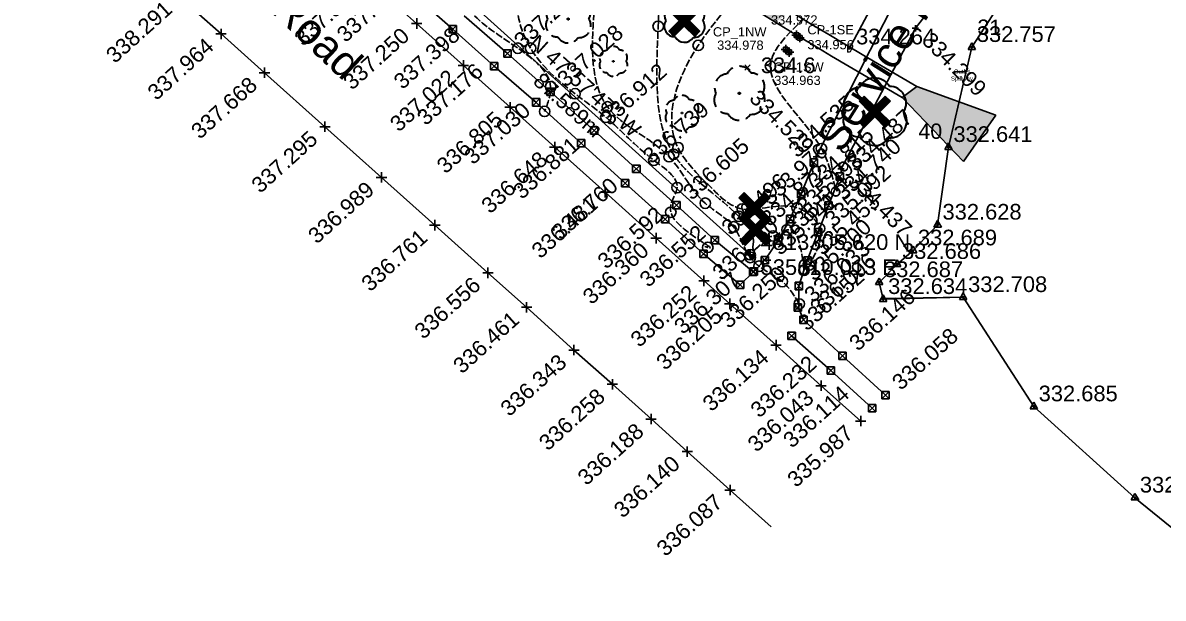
# Model space of a CAD drawing. Header units: millimetres. Extents: x 535412 to 535832, y 4813198 to 4813522.
# Drawn here: x 535491.6 to 535677.3, y 4813249.7 to 4813343.4 of the extents above; entities that cross this region are included whole.
import ezdxf
from ezdxf.enums import TextEntityAlignment as Align

# ---------------------------------------------------------------- set-up
doc = ezdxf.new("R2010")
doc.units = ezdxf.units.MM
doc.linetypes.add('ACAD_ISO02W100', pattern=[15, 12, -3])
doc.linetypes.add('DASHED', pattern=[0.75, 0.5, -0.25])
for name, color, linetype in [('2017_border_text', 1, 'Continuous'), ('2017_BOUNDS', 5, 'Continuous'), ('2017_BOUNDS_text', 250, 'Continuous'), ('2017_Contour_interp', 250, 'Continuous'), ('2017_Contour_lines', 250, 'ACAD_ISO02W100'), ('2017_CONTROL', 1, 'Continuous'), ('2017_CONTROL_text', 250, 'Continuous'), ('2017_CULVERT', 5, 'Continuous'), ('2017_CULVERT_text', 250, 'Continuous'), ('2017_CURB', 1, 'Continuous'), ('2017_CURB_text', 250, 'Continuous'), ('2017_DITCH', 102, 'Continuous'), ('2017_DITCH_text', 250, 'Continuous'), ('2017_EROAD', 1, 'Continuous'), ('2017_EROAD_text', 250, 'Continuous'), ('2017_EWATER', 5, 'Continuous'), ('2017_EWATER_text', 250, 'Continuous'), ('2017_GND', 5, 'Continuous'), ('2017_GND_text', 250, 'Continuous'), ('2017_HYDRO', 5, 'Continuous'), ('2017_HYDRO_text', 250, 'Continuous'), ('2017_REMOVALS', 5, 'Continuous'), ('2017_SIDEWALK', 1, 'Continuous'), ('2017_SIDEWALK_text', 250, 'Continuous'), ('2017_Tree_Legend', 7, 'Continuous'), ('image', 7, 'Continuous'), ('image_text', 7, 'Continuous'), ('Parking_Lot_Dim', 250, 'Continuous'), ('Parking_Lot_Features', 252, 'Continuous'), ('Parking_Lot_Text', 252, 'Continuous')]:
    doc.layers.add(name, color=color, linetype=linetype)
doc.layers.add('2017_REP_TREES', color=190, linetype='DASHED', lineweight=30)
doc.layers.add('2017_TREE', color=94, linetype='Continuous', lineweight=30)
doc.styles.add('ROMANS', font='romans')
doc.styles.get("Standard").update_dxf_attribs({"font": 'arial.ttf'})

# ---------------------------------------------------------------- blocks, each defined once
blk = doc.blocks.new('2017_CONTROL')
at = {"layer": '2017_CONTROL'}
for p, q in [((-0.75, 0), (0.75, 0)), ((-0.375, -0.375), (-0.375, 0.375)), ((-0.375, 0.375), (0.375, 0.375)), ((0, 0.75), (0, -0.75)), ((0.375, 0.375), (0.375, -0.375)), ((0.375, -0.375), (-0.375, -0.375))]:
    blk.add_line(p, q, dxfattribs=at)
blk.add_lwpolyline([(1.224646799147353e-17, 0.2), (-0.1732050807568878, -0.09999999999999995), (0.1732050807568877, -0.1000000000000001)], close=True, dxfattribs=at)
at = {"layer": '2017_CONTROL_text'}
for tag, p in [('NAME', (1.24178159028618, 0.5423704242778413)), ('ELEV', (1.24178159028618, -1.888235009544257))]:
    blk.add_attdef(tag, p, '', height=1.5, dxfattribs=at)
blk = doc.blocks.new('2017_CURB')
at = {"layer": '2017_CURB'}
for p, q in [((0.85, 0), (-0.85, 0)), ((0, 0.85), (0, -0.85))]:
    blk.add_line(p, q, dxfattribs=at)
at = {"layer": '2017_CURB_text'}
blk.add_attdef('ELEV', (-10.52919791864433, -10.95356926977231), '', height=2.55, rotation=42, dxfattribs=at)
blk = doc.blocks.new('2017_SIDEWALK')
at = {"layer": '2017_SIDEWALK'}
for p, q in [((-0.6010407640085653, 0.6010407640085654), (0.6010407640085653, -0.6010407640085654)), ((0.6010407640085654, 0.6010407640085653), (-0.6010407640085654, -0.6010407640085653)), ((-0.6010407640085653, 0.6010407640085654), (0.6010407640085654, 0.6010407640085653)), ((-0.6010407640085652, -0.6010407640085651), (-0.6010407640085651, 0.6010407640085652)), ((0.6010407640085654, 0.6010407640085653), (0.6010407640085653, -0.6010407640085654)), ((0.6010407640085653, -0.6010407640085654), (-0.6010407640085652, -0.6010407640085651))]:
    blk.add_line(p, q, dxfattribs=at)
at = {"layer": '2017_SIDEWALK_text'}
blk.add_attdef('ELEV', (2.493302690769891, 0.6552787470892241), '', height=2.55, rotation=42, dxfattribs=at)
blk = doc.blocks.new('2017_EWATER')
at = {"layer": '2017_EWATER'}
for p, q in [((-0.6221088167527098, -0.2917047762012495), (-0.01408125948079558, 0.7700579062292515)), ((-0.01159056462887219, 0.06365413822573154), (-0.2155826375491088, 0.0654525224185116)), ((-0.01408127294347577, 0.7700579201021731), (0.6014184041956907, -0.2873907319115527)), ((-0.01159056462887219, 0.06365413822573154), (-0.01230983337551221, 0.267652870213139)), ((-0.01159056462887219, 0.06365413822573154), (-0.01087127771371547, -0.1403445936976156)), ((-0.01159056462887219, 0.06365413822573154), (0.1924015082913645, 0.06185575403295149)), ((-0.6221088186934659, -0.2917047648776163), (0.6014184157176146, -0.287390734460841))]:
    blk.add_line(p, q, dxfattribs=at)
at = {"layer": '2017_EWATER_text'}
blk.add_attdef('ELEV', (0.787731511009369, 0.9236470922583819), '', height=2.55, dxfattribs=at)
blk = doc.blocks.new('2017_CULVERT')
at = {"layer": '2017_CULVERT'}
for p, q in [((0.51, 0), (-0.51, 0)), ((0, 0.51), (0, -0.51))]:
    blk.add_line(p, q, dxfattribs=at)
blk.add_circle((0, 0), 0.51, dxfattribs=at)
at = {"layer": '2017_CULVERT_text'}
blk.add_attdef('ELEV', (2.590001643434923, 0.8329287199137937), '', height=2.55, rotation=42, dxfattribs=at)
blk = doc.blocks.new('2017_HYDRO')
at = {"layer": '2017_HYDRO'}
for p, q in [((-0.2899839039489556, 0.419534665374058), (-0.2899839039489558, -0.4195346653740579)), ((0.2899839039489557, 3.711735508708572e-17), (-0.2899839039489557, 7.077671781985372e-17)), ((-2.194486271070575e-32, 1.682968136638402e-17), (1.896250586369875e-17, 0.08500000000000002)), ((0, 5.394703645346973e-17), (-1.561424668912876e-17, -0.08499999999999994)), ((0.2899839039489558, 0.4195346653740579), (0.2899839039489556, -0.419534665374058))]:
    blk.add_line(p, q, dxfattribs=at)
blk.add_circle((0, 0), 0.51, dxfattribs=at)
at = {"layer": '2017_HYDRO_text'}
blk.add_attdef('ELEV', (2.590001643434923, 0.8329287199137937), '', height=2.55, rotation=42, dxfattribs=at)
blk = doc.blocks.new('2017_DITCH')
at = {"layer": '2017_DITCH'}
for p, q in [((-6.631672030155782e-18, -6.631672030155782e-18), (-0.08500000000000002, 3.77782576259672e-18)), ((-1.30963236218332e-33, -1.326334406031156e-17), (2.602374448188125e-17, 0.08499999999999999)), ((0, 0), (5.204748896376251e-18, -0.085)), ((3.786016540841328e-17, -6.631672030155784e-18), (0.08500000000000005, -1.704116982290829e-17))]:
    blk.add_line(p, q, dxfattribs=at)
at = {"layer": '2017_DITCH', "style": 'ROMANS'}
blk.add_text('D', height=1.02, dxfattribs=at).set_placement((0, 0), align=Align.MIDDLE_CENTER)
at = {"layer": '2017_DITCH_text'}
blk.add_attdef('ELEV', (1.133903760664752, 0.7424958473399845), '', height=2.55, dxfattribs=at)
blk = doc.blocks.new('2017_EROAD')
at = {"layer": '2017_EROAD'}
for p, q in [((0.51, 0), (-0.51, 0)), ((0, 0.51), (0, -0.51))]:
    blk.add_line(p, q, dxfattribs=at)
at = {"layer": '2017_EROAD_text'}
blk.add_attdef('ELEV', (0.8876097772065602, -2.179715851738964), '', height=2.55, rotation=315, dxfattribs=at)
blk = doc.blocks.new('2017_GND')
at = {"layer": '2017_GND'}
for p, q in [((-0.4207285348059957, 0.4207285348059958), (0.4207285348059957, -0.4207285348059958)), ((0.4207285348059958, 0.4207285348059957), (-0.4207285348059958, -0.4207285348059957))]:
    blk.add_line(p, q, dxfattribs=at)
at = {"layer": '2017_GND_text'}
blk.add_attdef('ELEV', (2.168926752334671, -0.9136569673141937), '', height=2.55, dxfattribs=at)
blk = doc.blocks.new('2017_BOUNDS')
at = {"layer": '2017_BOUNDS'}
h = blk.add_hatch(color=256, dxfattribs=at)
h.dxf.hatch_style = 1
h.paths.add_polyline_path([(0, 0.85, 0.4142135623730951), (-0.85, 0), (0, 5.551115123125783e-17)])
h.paths.add_polyline_path([(0.8500000000000001, 0), (0, 5.551115123125783e-17), (0, -0.8500000000000001, 0.4142135623730951)])
for p, q in [((0.85, 0), (-0.85, 0)), ((0, 0.85), (0, -0.85))]:
    blk.add_line(p, q, dxfattribs=at)
blk.add_circle((0, 0), 0.85, dxfattribs=at)
at = {"layer": '2017_BOUNDS_text'}
for tag, p in [('NORTHING', (1.709189034648301, 0.7795638378128963)), ('EASTING', (1.712247695040102, -3.292262582560017))]:
    blk.add_attdef(tag, p, '', height=2.55, dxfattribs=at)
blk = doc.blocks.new('2017_TREE')
at = {"layer": '2017_TREE'}
blk.add_circle((0, 0), 0.0166666665, dxfattribs=at)
for centre, start, end in [((-0.2076965212278409, 0.1108520409219231), 93.82042634341964, 206.0271610183027), ((0, 0.2499999975000002), 29.99999999999988, 153.8204263434294), ((0.2165063487810442, 0.1249999987499999), 330.0000000000001, 89.99999999999959), ((-0.2165063487810471, -0.1249999987499999), 149.6944670502736, 270.0000000000002), ((0.2253161763342523, -0.1391479565780767), 266.04966132589, 33.82042634342059), ((0, -0.2499999974999998), 209.9999999999999, 326.3432703536948)]:
    blk.add_arc(centre, 0.2499999975, start, end, dxfattribs=at)
blk = doc.blocks.new('2017_REMOVALS')
at = {"layer": '2017_REMOVALS'}
h = blk.add_hatch(dxfattribs=at)
h.set_pattern_fill('ANSI31', color=256)
h.set_pattern_definition([(45, (0, 0), (-0.08838834764831843, 0.08838834764831845), [])])
h.paths.add_polyline_path([(6.938893903907228e-17, 0.8485281374238569), (-1.697056274847713, 2.545584412271571), (-2.545584412271571, 1.697056274847714), (-0.8485281374238568, 1.665334536937735e-16), (-2.545584412271571, -1.697056274847714), (-1.697056274847714, -2.545584412271571), (4.163336342344337e-17, -0.848528137423857), (1.697056274847713, -2.545584412271571), (2.545584412271571, -1.697056274847714), (0.848528137423857, -5.551115123125783e-17), (2.545584412271571, 1.697056274847714), (1.697056274847714, 2.545584412271571)])
for p, q in [((-2.545584412271571, 1.697056274847714), (-1.697056274847714, 2.545584412271571)), ((-1.697056274847714, 2.545584412271571), (6.661338147750939e-17, 0.8485281374238569)), ((6.661338147750939e-17, 0.8485281374238569), (1.697056274847714, 2.545584412271571)), ((1.697056274847714, 2.545584412271571), (2.545584412271571, 1.697056274847714)), ((-2.545584412271571, 1.697056274847714), (-0.8485281374238569, 6.661338147750939e-17)), ((-2.545584412271571, -1.697056274847714), (-0.8485281374238569, 6.661338147750939e-17)), ((0.8485281374238569, -6.661338147750939e-17), (2.545584412271571, 1.697056274847714)), ((-2.545584412271571, -1.697056274847714), (-1.697056274847714, -2.545584412271571)), ((-1.697056274847714, -2.545584412271571), (-6.661338147750939e-17, -0.8485281374238569)), ((-6.661338147750939e-17, -0.8485281374238569), (1.697056274847714, -2.545584412271571)), ((0.8485281374238569, -6.661338147750939e-17), (2.545584412271571, -1.697056274847714)), ((1.697056274847714, -2.545584412271571), (2.545584412271571, -1.697056274847714))]:
    blk.add_line(p, q, dxfattribs=at)
blk = doc.blocks.new('2017_REP_TREES')
at = {"layer": '2017_REP_TREES', "ltscale": 0.52}
blk.add_circle((0, 0), 0.0166666665, dxfattribs=at)
for centre, start, end in [((0, 0.2499999975000002), 29.99999999999988, 153.8204263434294), ((-0.2076965212278409, 0.1108520409219231), 93.82042634341964, 206.0271610183027), ((0.2165063487810442, 0.1249999987499999), 330.0000000000001, 89.99999999999959), ((-0.2165063487810471, -0.1249999987499999), 149.6944670502736, 270.0000000000002), ((0.2253161763342523, -0.1391479565780767), 266.04966132589, 33.82042634342059), ((0, -0.2499999974999998), 209.9999999999999, 326.3432703536948)]:
    blk.add_arc(centre, 0.2499999975, start, end, dxfattribs=at)

msp = doc.modelspace()

# ---------------------------------------------------------------- hatches: boundary and pattern name
at = {"layer": 'Parking_Lot_Features'}
h = msp.add_hatch(color=251, dxfattribs=at)
h.dxf.hatch_style = 1
h.paths.add_polyline_path([(535529.7866422061, 4813436.722082197), (535529.5977218128, 4813437.185017489), (535526.8247934111, 4813436.040018923), (535528.0722250623, 4813432.983280973), (535530.5985179263, 4813426.79278928), (535533.3761296808, 4813427.926311641)])
edge = h.paths.add_edge_path()
edge.add_spline(control_points=[(535540.7885882517, 4813415.597677021), (535540.2817115933, 4813416.417689052), (535539.7775176185, 4813417.240205224), (535539.2754656221, 4813418.064720816)], knot_values=[11.40042426482481, 11.40042426482481, 11.40042426482481, 11.40042426482481, 14.27826414538798, 14.27826414538798, 14.27826414538798, 14.27826414538798], degree=3, periodic=0)
edge.add_line((535539.2754656217, 4813418.064720817), (535536.8685352968, 4813416.272546676))
edge.add_spline(control_points=[(535536.8685352962, 4813416.272546677), (535537.3700035701, 4813415.447582011), (535537.8737090974, 4813414.624703028), (535538.3801819376, 4813413.804403877)], knot_values=[12.14871787830551, 12.14871787830551, 12.14871787830551, 12.14871787830551, 15.0270434503127, 15.0270434503127, 15.0270434503127, 15.0270434503127], degree=3, periodic=0)
edge.add_line((535538.380181938, 4813413.804403876), (535540.7885882517, 4813415.597677021))
edge = h.paths.add_edge_path()
edge.add_spline(control_points=[(535554.0084830411, 4813396.32126225), (535553.4149353945, 4813397.075876731), (535552.8286480434, 4813397.837268307), (535552.249060599, 4813398.604913884)], knot_values=[34.81946553903048, 34.81946553903048, 34.81946553903048, 34.81946553903048, 37.73181121909473, 37.73181121909473, 37.73181121909473, 37.73181121909473], degree=3, periodic=0)
edge.add_line((535552.249060599, 4813398.604913884), (535549.841683259, 4813396.812406901))
edge.add_spline(control_points=[(535549.841683259, 4813396.812406901), (535550.4215667788, 4813396.044988878), (535551.0081598577, 4813395.283825852), (535551.6020119257, 4813394.529430032)], knot_values=[35.57273716744681, 35.57273716744681, 35.57273716744681, 35.57273716744681, 38.48570639663205, 38.48570639663205, 38.48570639663205, 38.48570639663205], degree=3, periodic=0)
edge.add_line((535551.6020119257, 4813394.529430032), (535554.0084830411, 4813396.32126225))
edge = h.paths.add_edge_path()
edge.add_spline(control_points=[(535572.171932787, 4813377.065318415), (535571.573826481, 4813377.60406752), (535570.9796174011, 4813378.146454477), (535570.3894279918, 4813378.692593578)], knot_values=[62.15188549593819, 62.15188549593819, 62.15188549593819, 62.15188549593819, 64.59330505025761, 64.59330505025761, 64.59330505025761, 64.59330505025761], degree=3, periodic=0)
edge.add_line((535570.3894279923, 4813378.692593578), (535567.9885367786, 4813376.904916095))
edge.add_spline(control_points=[(535567.9885367781, 4813376.904916095), (535568.5788411531, 4813376.358868005), (535569.1731616623, 4813375.816563964), (535569.7713759545, 4813375.277889908)], knot_values=[62.90928430460377, 62.90928430460377, 62.90928430460377, 62.90928430460377, 65.35089461450345, 65.35089461450345, 65.35089461450345, 65.35089461450345], degree=3, periodic=0)
edge.add_line((535569.7713759554, 4813375.277889907), (535572.1719327876, 4813377.065318414))
edge = h.paths.add_edge_path()
edge.add_spline(control_points=[(535595.7403784511, 4813358.653369764), (535594.9064166486, 4813359.229606493), (535594.0761049717, 4813359.809250418), (535593.2496739809, 4813360.392516754)], knot_values=[91.5565695819684, 91.5565695819684, 91.5565695819684, 91.5565695819684, 94.57136548618583, 94.57136548618583, 94.57136548618583, 94.57136548618583], degree=3, periodic=0)
edge.add_line((535593.2496739804, 4813360.392516754), (535590.8502527478, 4813358.605933802))
edge.add_spline(control_points=[(535590.8502527479, 4813358.605933802), (535591.6766416265, 4813358.022641467), (535592.5069067712, 4813357.442962787), (535593.3408178731, 4813356.866683057)], knot_values=[92.31467575947087, 92.31467575947087, 92.31467575947087, 92.31467575947087, 95.32937353647512, 95.32937353647512, 95.32937353647512, 95.32937353647512], degree=3, periodic=0)
edge.add_line((535593.3408178728, 4813356.866683057), (535595.7403784514, 4813358.653369764))
edge = h.paths.add_edge_path()
edge.add_spline(control_points=[(535616.551514632, 4813345.237598), (535615.6672325399, 4813345.776713416), (535614.784763495, 4813346.317521214), (535613.9043431238, 4813346.860241337)], knot_values=[115.8971938405068, 115.8971938405068, 115.8971938405068, 115.8971938405068, 118.9339102650118, 118.9339102650118, 118.9339102650118, 118.9339102650118], degree=3, periodic=0)
edge.add_line((535613.904343123, 4813346.860241338), (535611.5026050146, 4813345.071933266))
edge.add_spline(control_points=[(535611.5026050139, 4813345.071933266), (535612.3828787653, 4813344.529106793), (535613.2651985951, 4813343.98818778), (535614.1493291726, 4813343.448956839)], knot_values=[116.6538581418485, 116.6538581418485, 116.6538581418485, 116.6538581418485, 119.6903102849409, 119.6903102849409, 119.6903102849409, 119.6903102849409], degree=3, periodic=0)
edge.add_line((535614.149329173, 4813343.448956839), (535616.55151463, 4813345.237598001))
h.paths.add_polyline_path([(535637.1787461189, 4813332.993195245), (535634.7725110601, 4813331.201538793), (535644.7672533441, 4813320.804069391), (535650.0251727744, 4813328.353474281)])
h.paths.add_polyline_path([(535512.498699949, 4813449.247846887), (535519.2145458139, 4813451.988532819), (535518.6695117677, 4813453.32409798), (535511.953665903, 4813450.583412048)], flags=9)
h.paths.add_polyline_path([(535521.1500467017, 4813457.261485052), (535522.4794857062, 4813457.804019061), (535521.912724526, 4813459.192824938), (535520.5832855215, 4813458.65029093)], flags=25)
h.paths.add_polyline_path([(535497.9317122855, 4813432.044733432), (535503.3385186134, 4813434.251210224), (535502.7934845673, 4813435.586775386), (535497.3866782394, 4813433.380298594)], flags=9)
h.paths.add_polyline_path([(535492.1392646563, 4813446.238693062), (535497.5460709842, 4813448.445169854), (535497.0010369382, 4813449.780735016), (535491.5942306103, 4813447.574258224)], flags=9)
h.paths.add_polyline_path([(535514.5869933832, 4813444.12811257), (535521.3028392481, 4813446.868798503), (535520.7578052019, 4813448.204363664), (535514.0419593372, 4813445.463677732)], flags=9)
h.paths.add_polyline_path([(535531.0271778913, 4813459.808755824), (535534.7325434136, 4813450.729034781), (535536.0681085745, 4813451.274068828), (535532.3627430522, 4813460.353789872)], flags=9)
h.paths.add_polyline_path([(535521.1500467017, 4813457.261485052), (535522.4794857062, 4813457.804019061), (535521.912724526, 4813459.192824938), (535520.5832855215, 4813458.65029093)], flags=25)

# ---------------------------------------------------------------- linework, layer by layer
at = {"layer": '2017_BOUNDS'}
msp.add_line((535544.96, 4813364.271000001), (535610.0129999999, 4813305.62), dxfattribs=at)
at = {"layer": '2017_Contour_interp'}
for centre in [(535595.0481996186, 4813342.802497531), (535601.5576838274, 4813339.693198597), (535572.2043785995, 4813339.238107317), (535574.2605363, 4813339.233602194), (535613.3312571812, 4813336.334996607), (535577.5352230845, 4813332.974602194), (535581.5072203866, 4813331.822812605), (535576.5521327768, 4813328.947662913), (535586.7854816917, 4813329.690233849), (535586.5256368743, 4813328.001525989), (535598.266603443, 4813323.043471832), (535621.6278241418, 4813322.892825309), (535594.3437205032, 4813320.997955806), (535596.8281212931, 4813321.570714662), (535597.5489016591, 4813321.972139534), (535598.1273926677, 4813316.544589769), (535602.7087137161, 4813314.003674277), (535597.099491269, 4813312.529958207), (535608.1877060235, 4813311.861710526), (535608.7421067238, 4813313.068441812), (535617.6682746583, 4813313.246098208), (535607.3348818817, 4813310.15606002), (535621.3286597873, 4813309.907040764), (535613.77155144, 4813308.657007435), (535616.0238649057, 4813309.663033261), (535603.1219545829, 4813306.813954582), (535610.0461541907, 4813305.175535236), (535611.4598241418, 4813303.751825309), (535618.7798241418, 4813303.083485226), (535619.6326482835, 4813303.936310535), (535619.6326482835, 4813303.936310535), (535615.262848834, 4813301.257315486), (535618.0117833777, 4813297.607040877)]:
    msp.add_circle(centre, 0.8528251959942281, dxfattribs=at)
at = {"layer": '2017_Contour_lines', "ltscale": 0.1}
for points, knots in [([(535618.7798241418, 4813303.083485226), (535618.3411734015, 4813306.591749812), (535617.7508346876, 4813311.313192664), (535612.4073955975, 4813307.263334289), (535606.6832574458, 4813313.959369048), (535601.3912222321, 4813317.363364748), (535598.9709446908, 4813320.097719548), (535598.4443094394, 4813320.692695787), (535594.1436923651, 4813326.266496805), (535595.2598799658, 4813343.035368361), (535595.5422518159, 4813363.412157349), (535611.8324552765, 4813373.878530066), (535626.8382367055, 4813381.156201492), (535627.9482680203, 4813400.742147922), (535652.9041839397, 4813401.252225685), (535664.5852409671, 4813420.241925978), (535665.0899804368, 4813437.159220791), (535666.1521345545, 4813443.818422908), (535666.8375842638, 4813448.115867205)], [0, 0, 0, 0, 7.133425800644827, 9.600205869799623, 16.03833071602183, 28.09217867573085, 28.09217867573085, 28.09217867573085, 30.71501062055724, 51.69493733651152, 72.72379715699263, 88.0745556192752, 106.495897164063, 119.3739805610499, 136.9644581404351, 167.7864273223258, 174.9402361105622, 187.9572755921812, 187.9572755921812, 187.9572755921812, 187.9572755921812]), ([(535673.4672001447, 4813436.927606758), (535673.4666338182, 4813433.812871505), (535673.4639700836, 4813419.162613881), (535658.5946142116, 4813401.54950293), (535640.77754132, 4813387.076168228), (535633.583487854, 4813371.604004095), (535618.2677827652, 4813367.691115186), (535613.1821253166, 4813352.037708775), (535601.0186427344, 4813341.706858928), (535594.6603086897, 4813325.384743149), (535601.427595332, 4813318.762375851), (535603.4898028489, 4813316.744329869), (535605.0900719387, 4813315.089993075), (535608.723695299, 4813311.333601815), (535616.5364406974, 4813315.107609959), (535622.8084306584, 4813309.711070373), (535620.7675735685, 4813306.000029071), (535619.6326482836, 4813303.936310535)], [0, 0, 0, 0, 9.250880888003037, 43.51181633122211, 62.20906535230987, 79.19702430308001, 91.05710921946029, 105.2518579658698, 123.8650210487202, 140.8368981238525, 148.275568451914, 148.275568451914, 148.275568451914, 155.3019384931402, 164.2298741889699, 169.1844401549467, 175.3913777638469, 175.3913777638469, 175.3913777638469, 175.3913777638469])]:
    msp.add_open_spline(points, degree=3, knots=knots, dxfattribs=at)
for points in [[(535618.0117833777, 4813297.607040877), (535615.262848834, 4813301.257315486), (535611.4598241418, 4813303.751825309), (535610.0461541907, 4813305.175535236), (535607.3348818817, 4813310.15606002), (535602.7087137161, 4813314.003674277), (535596.8281212931, 4813321.570714662), (535586.7854816917, 4813329.690233849), (535584.5577153761, 4813344.701648038), (535585.3336449397, 4813353.591221347), (535590.1860631728, 4813370.836541607), (535601.021466491, 4813382.65114386), (535615.3656870067, 4813392.257380884), (535619.322, 4813399.9951), (535641.0649917191, 4813415.007913923), (535655.0345684884, 4813434.246133163), (535656.4568560561, 4813444.121273793)], [(535644.7436119951, 4813438.955950607), (535646.2690587244, 4813433.31285709), (535638.1681396823, 4813423.978964349), (535610.6230773842, 4813411.153047237), (535607.4916627768, 4813403.898681039), (535594.5715174045, 4813390.066808538), (535581.4966941675, 4813378.820653139), (535573.0131011246, 4813360.238473586), (535574.2605363, 4813339.233602194), (535581.5072203866, 4813331.822812605), (535586.5256368743, 4813328.001525989), (535594.3437205032, 4813320.997955806), (535598.1273926677, 4813316.544589769), (535597.099491269, 4813312.529958207), (535603.1219545829, 4813306.813954582), (535602.6549441678, 4813306.952160055)], [(535636.1701603003, 4813435.715602194), (535636.811295091, 4813432.168985736), (535631.7753034377, 4813430.760487722), (535601.3567152856, 4813417.98955295), (535589.6561500239, 4813395.233940031), (535575.9764977483, 4813385.537771096), (535561.5508583154, 4813371.369174995), (535559.3714752988, 4813358.491447985), (535564.3160482805, 4813345.382602194), (535572.2043785995, 4813339.238107317), (535577.5352230845, 4813332.974602194), (535576.5521327768, 4813328.947662913)], [(535623.9001749895, 4813316.415607799), (535621.6278241418, 4813322.892825309), (535613.3312571812, 4813336.334996607), (535623.4317787633, 4813348.949841675), (535631.9199265266, 4813359.865973888), (535640.1583699025, 4813363.732837147), (535637.4958590647, 4813370.627618517), (535646.0025854389, 4813380.7413754), (535649.6152812552, 4813385.361246729), (535660.1728438569, 4813395.146753607)]]:
    msp.add_spline(points, degree=3, dxfattribs=at)
at = {"layer": '2017_CURB'}
for p, q in [((535555.6953845693, 4813343.253), (535547.7710000001, 4813350.377)), ((535517.106, 4813347.597), (535523.87, 4813341.565)), ((535563.334, 4813336.426), (535555.6953845693, 4813343.253)), ((535523.87, 4813341.565), (535530.951, 4813335.248)), ((535530.951, 4813335.248), (535540.7829999999, 4813326.451)), ((535570.948, 4813329.621), (535563.334, 4813336.426)), ((535578.209, 4813323.151294774), (535570.948, 4813329.621)), ((535540.7829999999, 4813326.451), (535550, 4813318.203)), ((535586.3929999999, 4813315.797), (535578.209, 4813323.151294774)), ((535550, 4813318.203), (535558.676, 4813310.428)), ((535586.3929999999, 4813315.797), (535594.718, 4813308.316000001)), ((535558.676, 4813310.428), (535567.321, 4813302.680780659)), ((535594.718, 4813308.316000001), (535602.499, 4813301.362)), ((535567.321, 4813302.680780659), (535573.618, 4813297.063999999)), ((535606.69, 4813297.629), (535602.5062456557, 4813301.362)), ((535614.236, 4813290.896000001), (535606.69, 4813297.629)), ((535573.618, 4813297.063999999), (535581.323, 4813290.101)), ((535621.571, 4813284.302), (535614.236, 4813290.896000001)), ((535581.323, 4813290.101), (535587.591, 4813284.522)), ((535587.591, 4813284.522), (535593.9432624122, 4813278.868)), ((535628.022, 4813278.55), (535621.571, 4813284.302)), ((535593.9432624122, 4813278.868), (535599.7829999999, 4813273.57)), ((535599.7829999999, 4813273.57), (535606.74, 4813267.31)), ((535606.74, 4813267.31), (535613.448, 4813261.308999999))]:
    msp.add_line(p, q, dxfattribs=at)
at = {"layer": '2017_DITCH'}
msp.add_line((535630.272, 4813346.815), (535626.131, 4813339.12), dxfattribs=at)
at = {"layer": '2017_EROAD'}
for p, q in [((535636.932, 4813342.473), (535646.296, 4813354.694)), ((535620.775, 4813321.53), (535634.954, 4813349.572)), ((535624.827, 4813319.589), (535636.932, 4813342.473))]:
    msp.add_line(p, q, dxfattribs=at)
at = {"layer": '2017_EWATER'}
for p, q in [((535646.1204094354, 4813339.395654137), (535668.8904094354, 4813374.561654137)), ((535646.1204094354, 4813339.395654137), (535668.8904094354, 4813374.561654137)), ((535642.3154094354, 4813323.114654138), (535646.1204094354, 4813339.395654137)), ((535642.3154094354, 4813323.114654138), (535646.1204094354, 4813339.395654137)), ((535640.5384094354, 4813310.478654138), (535642.3154094354, 4813323.114654138)), ((535640.5384157763, 4813310.476855754), (535642.3154094354, 4813323.114654138)), ((535636.5424094354, 4813306.283654138), (535640.5384094354, 4813310.478654138)), ((535636.5431287223, 4813306.281855754), (535640.5384157763, 4813310.476855754)), ((535633.9484094353, 4813304.079654138), (535636.5424094354, 4813306.283654138)), ((535633.9484094353, 4813304.079654138), (535636.5431287223, 4813306.281855754)), ((535631.0154094354, 4813301.114654138), (535633.9484094353, 4813304.079654138)), ((535631.0154094354, 4813301.114654138), (535633.9484094353, 4813304.079654138)), ((535631.6871287223, 4813298.369452522), (535631.0154094354, 4813301.114654138)), ((535631.686049801, 4813298.469653504), (535631.0154094354, 4813301.114654138)), ((535644.7094094354, 4813298.685654137), (535631.686049801, 4813298.469653504)), ((535644.7094094354, 4813298.685654137), (535631.6871287223, 4813298.369452522)), ((535656.1964094354, 4813280.898654138), (535644.7094094354, 4813298.685654137)), ((535656.1964094354, 4813280.898654138), (535644.7094094354, 4813298.685654137)), ((535672.6774094354, 4813266.047654138), (535656.1964094354, 4813280.898654138)), ((535672.6774094354, 4813266.047654138), (535656.1964094354, 4813280.898654138)), ((535692.6751287223, 4813249.708647797), (535672.6774094354, 4813266.047654138)), ((535692.6744094354, 4813249.708654137), (535672.6774094354, 4813266.047654138))]:
    msp.add_line(p, q, dxfattribs=at)
at = {"layer": '2017_SIDEWALK'}
for p, q in [((535561.595, 4813342.32), (535553.743, 4813349.243)), ((535570.4985051231, 4813338.385505123), (535563.463, 4813344.53)), ((535568.344, 4813336.325), (535561.595, 4813342.32)), ((535577.535, 4813332.122), (535570.4985051231, 4813338.385505123)), ((535575.162, 4813330.425), (535568.344, 4813336.325)), ((535584.608, 4813325.826), (535577.535, 4813332.122)), ((535582.6039569689, 4813323.659043031), (535575.162, 4813330.425)), ((535591.485, 4813319.619), (535584.608, 4813325.826)), ((535589.6716383295, 4813317.272638329), (535582.6039569689, 4813323.659043031)), ((535620.382, 4813320.62), (535618.324, 4813315.508)), ((535598.029, 4813313.699), (535591.485, 4813319.619)), ((535624.64, 4813318.35), (535622.769, 4813313.643999999)), ((535596.163, 4813311.407), (535589.6716383295, 4813317.272638329)), ((535618.324, 4813315.508), (535616.554, 4813311.438999999)), ((535604.279, 4813307.971), (535598.029, 4813313.699)), ((535622.769, 4813313.643999999), (535621.0970000001, 4813309.306)), ((535602.429, 4813305.745), (535596.163, 4813311.407)), ((535616.554, 4813311.438999999), (535614.57, 4813307.955)), ((535621.0970000001, 4813309.306), (535619.3083488374, 4813304.665348838)), ((535610.493, 4813302.822), (535604.279, 4813307.971)), ((535614.57, 4813307.955), (535612.423, 4813304.716)), ((535608.3879999999, 4813300.717), (535602.429, 4813305.745)), ((535612.423, 4813304.716), (535610.6070000001, 4813302.899)), ((535619.3083488374, 4813304.665348838), (535617.927, 4813300.531)), ((535610.6070000001, 4813302.899), (535608.3879999999, 4813300.717)), ((535617.927, 4813300.531), (535617.927, 4813296.839)), ((535617.927, 4813296.839), (535618.706, 4813295.002)), ((535618.706, 4813295.002), (535625.077, 4813289.147)), ((535623.134, 4813286.766), (535616.777, 4813292.423)), ((535625.077, 4813289.147), (535632.04049362, 4813282.74749362)), ((535629.869, 4813280.621), (535623.134, 4813286.766))]:
    msp.add_line(p, q, dxfattribs=at)
at = {"layer": 'Parking_Lot_Features'}
for p, q in [((535634.7725110601, 4813331.201538793), (535637.1787461189, 4813332.993195245)), ((535634.7725110601, 4813331.201538793), (535637.1787461189, 4813332.993195245)), ((535637.1787461189, 4813332.993195245), (535650.0251727744, 4813328.353474281)), ((535634.7725110601, 4813331.201538793), (535644.7672533441, 4813320.804069391)), ((535644.7672533441, 4813320.804069391), (535650.0251727744, 4813328.353474281))]:
    msp.add_line(p, q, dxfattribs=at)
for points in [[(535533.3761296808, 4813427.926311641), (535554.4792077608, 4813395.726157253), (535637.1787461189, 4813332.993195245)], [(535530.5985179263, 4813426.79278928), (535552.072972702, 4813393.9345008), (535634.7725110601, 4813331.201538793)]]:
    msp.add_spline(points, degree=3, dxfattribs=at)

# ---------------------------------------------------------------- block references
for name, p, values in [('2017_SIDEWALK', (535570.494, 4813338.381), {'ELEV': '337.213'}), ('2017_SIDEWALK', (535577.535, 4813332.122), {'ELEV': '337.028'}), ('2017_DITCH', (535626.131, 4813339.12), {'ELEV': '334.264'}), ('2017_SIDEWALK', (535584.608, 4813325.826), {'ELEV': '336.912'}), ('2017_SIDEWALK', (535624.64, 4813318.35), {'ELEV': '334.487'}), ('2017_SIDEWALK', (535591.485, 4813319.619), {'ELEV': '336.739'}), ('2017_SIDEWALK', (535622.769, 4813313.643999999), {'ELEV': '334.740'}), ('2017_SIDEWALK', (535598.029, 4813313.699), {'ELEV': '336.605'}), ('2017_SIDEWALK', (535604.279, 4813307.971), {'ELEV': '336.496'}), ('2017_SIDEWALK', (535621.0970000001, 4813309.306), {'ELEV': '335.092'}), ('2017_SIDEWALK', (535619.344, 4813304.701), {'ELEV': '335.453'}), ('2017_SIDEWALK', (535617.927, 4813300.531), {'ELEV': '335.800'}), ('2017_SIDEWALK', (535617.76, 4813297.006), {'ELEV': '336.033'}), ('2017_SIDEWALK', (535618.706, 4813295.002), {'ELEV': '336.096'}), ('2017_SIDEWALK', (535625.077, 4813289.147), {'ELEV': '336.146'}), ('2017_SIDEWALK', (535632.053, 4813282.76), {'ELEV': '336.058'})]:
    msp.add_blockref(name, p).add_auto_attribs(values)
for p in [(535599.3, 4813343.7), (535630.3, 4813328.9), (535610.725, 4813313.198999999), (535610.8969839041, 4813309.644534665)]:
    msp.add_blockref('2017_REMOVALS', p)
ref = msp.add_blockref('2017_SIDEWALK', (535610.493, 4813302.822))
ref.add_attrib('ELEV', '336.250', (535606.5357099122, 4813293.463303113), dxfattribs={"layer": '2017_SIDEWALK_text', "height": 2.55, "rotation": 42})
at = {"layer": '2017_border_text'}
for p, values in [((535547.7710000001, 4813350.377), {'ELEV': '337.538'}), ((535517.106, 4813347.597), {'ELEV': '338.291'}), ((535555.726, 4813343.253), {'ELEV': '337.250'}), ((535523.87, 4813341.565), {'ELEV': '337.964'}), ((535563.334, 4813336.426), {'ELEV': '337.022'}), ((535530.951, 4813335.248), {'ELEV': '337.668'}), ((535570.948, 4813329.621), {'ELEV': '336.805'}), ((535540.7829999999, 4813326.451), {'ELEV': '337.295'}), ((535578.209, 4813323.121), {'ELEV': '336.648'}), ((535550, 4813318.203), {'ELEV': '336.989'}), ((535586.3929999999, 4813315.797), {'ELEV': '336.481'}), ((535558.676, 4813310.428), {'ELEV': '336.761'}), ((535594.718, 4813308.316000001), {'ELEV': '336.360'}), ((535567.321, 4813302.678), {'ELEV': '336.556'}), ((535602.499, 4813301.362), {'ELEV': '336.252'}), ((535573.618, 4813297.063999999), {'ELEV': '336.461'}), ((535606.69, 4813297.629), {'ELEV': '336.205'}), ((535581.323, 4813290.101), {'ELEV': '336.343'}), ((535614.236, 4813290.896000001), {'ELEV': '336.134'}), ((535587.591, 4813284.522), {'ELEV': '336.258'}), ((535621.571, 4813284.302), {'ELEV': '336.043'}), ((535593.892, 4813278.868), {'ELEV': '336.188'}), ((535628.022, 4813278.55), {'ELEV': '335.987'}), ((535599.7829999999, 4813273.57), {'ELEV': '336.140'}), ((535606.74, 4813267.31), {'ELEV': '336.087'})]:
    msp.add_blockref('2017_CURB', p, dxfattribs=at).add_auto_attribs(values)
at = {"layer": '2017_Contour_lines'}
msp.add_blockref('2017_BOUNDS', (535610.0129999999, 4813305.62), dxfattribs=at).add_auto_attribs({'NORTHING': '4813305.620 N', 'EASTING': '535610.013 E'})
at = {"layer": '2017_DITCH'}
ref = msp.add_blockref('2017_SIDEWALK', (535561.595, 4813342.32), dxfattribs=at)
ref.add_attrib('ELEV', '337.398', (535553.4105240394, 4813332.398933686), dxfattribs={"layer": '2017_SIDEWALK_text', "height": 2.55, "rotation": 42})
ref = msp.add_blockref('2017_SIDEWALK', (535568.344, 4813336.325), dxfattribs=at)
ref.add_attrib('ELEV', '337.176', (535557.1948994659, 4813326.509601574), dxfattribs={"layer": '2017_SIDEWALK_text', "height": 2.55, "rotation": 42})
at = {"layer": '2017_EROAD'}
for p, values in [((535636.932, 4813342.473), {'ELEV': '334.299'}), ((535624.827, 4813319.589), {'ELEV': '334.437'})]:
    msp.add_blockref('2017_EROAD', p, dxfattribs=at).add_auto_attribs(values)
ref = msp.add_blockref('2017_EROAD', (535620.775, 4813321.53), dxfattribs=at)
ref.add_attrib('ELEV', '334.529', (535609.7082324574, 4813330.91796169), dxfattribs={"layer": '2017_EROAD_text', "height": 2.55, "rotation": 315})
at = {"layer": '2017_HYDRO'}
for name, p, values in [('2017_CULVERT', (535610.725, 4813312.688999999), {'ELEV': '333.976'}), ('2017_HYDRO', (535610.6070000001, 4813309.225), {'ELEV': '334.872'})]:
    msp.add_blockref(name, p, dxfattribs=at).add_auto_attribs(values)
at = {"layer": '2017_Tree_Legend'}
for p, xscale, yscale, zscale in [((535599.3, 4813343.7), 7, 7, 7), ((535630.3, 4813328.9), 11, 11, 11)]:
    msp.add_blockref('2017_TREE', p, dxfattribs=dict(at, xscale=xscale, yscale=yscale, zscale=zscale))
at = {"layer": 'image'}
ref = msp.add_blockref('2017_SIDEWALK', (535553.743, 4813349.243), dxfattribs=at)
ref.add_attrib('ELEV', '337.606', (535544.1356657124, 4813340.036437809), dxfattribs={"layer": '2017_SIDEWALK_text', "height": 2.55, "rotation": 42})
ref = msp.add_blockref('2017_CONTROL', (535617.545, 4813341.361), dxfattribs=at)
ref.add_attrib('NAME', 'CP-1NE', (535613.3247703494, 4813345.136348053), dxfattribs={"layer": '2017_CONTROL_text', "height": 1.5})
ref.add_attrib('ELEV', '334.972', (535613.4115894813, 4813343.09513949), dxfattribs={"layer": '2017_CONTROL_text', "height": 1.5})
ref = msp.add_blockref('2017_CONTROL', (535615.806, 4813339.016), dxfattribs=at)
ref.add_attrib('NAME', 'CP_1NW', (535603.9481618124, 4813341.152841522), dxfattribs={"layer": '2017_CONTROL_text', "height": 1.5})
ref.add_attrib('ELEV', '334.978', (535604.6427246135, 4813338.983788701), dxfattribs={"layer": '2017_CONTROL_text', "height": 1.5})
for name, p, values in [('2017_CONTROL', (535618.089, 4813340.947), {'NAME': 'CP-1SE', 'ELEV': '334.956'}), ('2017_EWATER', (535646.132, 4813339.331999999), {'ELEV': '332.757'}), ('2017_GND', (535609.595, 4813336.093), {'ELEV': '334.6'}), ('2017_SIDEWALK', (535618.324, 4813315.508), {'ELEV': '334.815'}), ('2017_EWATER', (535642.327, 4813323.051), {'ELEV': '332.641'}), ('2017_SIDEWALK', (535616.554, 4813311.438999999), {'ELEV': '335.198'}), ('2017_SIDEWALK', (535614.57, 4813307.955), {'ELEV': '335.561'}), ('2017_EWATER', (535640.55, 4813310.415), {'ELEV': '332.628'}), ('2017_SIDEWALK', (535612.423, 4813304.716), {'ELEV': '335.941'}), ('2017_EWATER', (535636.554, 4813306.22), {'ELEV': '332.689'}), ('2017_EWATER', (535633.96, 4813304.016), {'ELEV': '332.686'}), ('2017_SIDEWALK', (535616.777, 4813292.423), {'ELEV': '336.152'}), ('2017_EWATER', (535631.027, 4813301.051), {'ELEV': '332.687'}), ('2017_EWATER', (535631.698, 4813298.304), {'ELEV': '332.634'}), ('2017_EWATER', (535644.721, 4813298.622), {'ELEV': '332.708'}), ('2017_EWATER', (535656.208, 4813280.835), {'ELEV': '332.685'}), ('2017_EWATER', (535672.689, 4813265.984), {'ELEV': '332.561'})]:
    msp.add_blockref(name, p, dxfattribs=at).add_auto_attribs(values)
ref = msp.add_blockref('2017_CONTROL', (535616.39, 4813338.603999999), dxfattribs=at)
ref.add_attrib('NAME', 'CP-1SW', (535613.8456929376, 4813335.426541464), dxfattribs={"layer": '2017_CONTROL_text', "height": 1.5})
ref.add_attrib('ELEV', '334.963', (535613.9325120695, 4813333.257490337), dxfattribs={"layer": '2017_CONTROL_text', "height": 1.5})
ref = msp.add_blockref('2017_SIDEWALK', (535575.162, 4813330.425), dxfattribs=at)
ref.add_attrib('ELEV', '337.030', (535564.9022939177, 4813320.145623699), dxfattribs={"layer": '2017_SIDEWALK_text', "height": 2.55, "rotation": 42})
ref = msp.add_blockref('2017_SIDEWALK', (535620.382, 4813320.62), dxfattribs=at)
ref.add_attrib('ELEV', '334.535', (535617.6809273314, 4813321.275278747), dxfattribs={"layer": '2017_SIDEWALK_text', "height": 2.55, "rotation": 42})
ref = msp.add_blockref('2017_SIDEWALK', (535582.504, 4813323.759), dxfattribs=at)
ref.add_attrib('ELEV', '336.881', (535572.8572377657, 4813314.501788029), dxfattribs={"layer": '2017_SIDEWALK_text', "height": 2.55, "rotation": 42})
ref = msp.add_blockref('2017_SIDEWALK', (535589.66, 4813317.261), dxfattribs=at)
ref.add_attrib('ELEV', '336.760', (535579.1616405654, 4813307.889651838), dxfattribs={"layer": '2017_SIDEWALK_text', "height": 2.55, "rotation": 42})
ref = msp.add_blockref('2017_SIDEWALK', (535596.163, 4813311.407), dxfattribs=at)
ref.add_attrib('ELEV', '336.592', (535586.593851374, 4813303.145951356), dxfattribs={"layer": '2017_SIDEWALK_text', "height": 2.55, "rotation": 42})
ref = msp.add_blockref('2017_SIDEWALK', (535610.6070000001, 4813302.899), dxfattribs=at)
ref.add_attrib('ELEV', '336.250', (535605.2995294409, 4813301.30051534), dxfattribs={"layer": '2017_SIDEWALK_text', "height": 2.55, "rotation": 42})
ref = msp.add_blockref('2017_SIDEWALK', (535602.429, 4813305.745), dxfattribs=at)
ref.add_attrib('ELEV', '336.552', (535593.4451554564, 4813300.172696565), dxfattribs={"layer": '2017_SIDEWALK_text', "height": 2.55, "rotation": 42})
ref = msp.add_blockref('2017_SIDEWALK', (535608.3879999999, 4813300.717), dxfattribs=at)
ref.add_attrib('ELEV', '336.307', (535599.0572739482, 4813292.521100068), dxfattribs={"layer": '2017_SIDEWALK_text', "height": 2.55, "rotation": 42})
ref = msp.add_blockref('2017_SIDEWALK', (535623.134, 4813286.766), dxfattribs=at)
ref.add_attrib('ELEV', '336.232', (535611.494239846, 4813278.919128221), dxfattribs={"layer": '2017_SIDEWALK_text', "height": 2.55, "rotation": 42})
ref = msp.add_blockref('2017_SIDEWALK', (535629.869, 4813280.621), dxfattribs=at)
ref.add_attrib('ELEV', '336.114', (535616.8152546999, 4813274.006846295), dxfattribs={"layer": '2017_SIDEWALK_text', "height": 2.55, "rotation": 42})
at = {"layer": 'Parking_Lot_Dim'}
for p, xscale, yscale, zscale in [((535580.3936020212, 4813343.981869444), 7.791895821194434, 7.791895821194434, 7.791895821194434), ((535587.741558468, 4813337.09779257), 4.880437784313639, 4.880437784313639, 4.880437784313639), ((535608.2545919773, 4813331.896491177), 8.797106204334506, 8.797106204334506, 8.797106204334506), ((535598.91656839, 4813328.683922456), 5.775613977114221, 5.775613977114221, 5.775613977114221)]:
    msp.add_blockref('2017_REP_TREES', p, dxfattribs=dict(at, xscale=xscale, yscale=yscale, zscale=zscale))

# ---------------------------------------------------------------- texts
at = {"layer": '2017_BOUNDS', "insert": (535573.2158930944, 4813343.752429711), "char_height": 2.5, "attachment_point": 1, "rotation": 317.94032947645695}
msp.add_mtext_dynamic_manual_height_columns("\\pi3.1104;N 47°57'47'' W \\P\\pi7.7506;87.589m", width=28.72592807014007, gutter_width=12.5, heights=[0], dxfattribs=at)
at = {"layer": '2017_Tree_Legend'}
for s, p in [('31', (535648.9665050864, 4813341.401410456)), ('40', (535639.3462639134, 4813324.48332228))]:
    msp.add_text(s, height=2.5, dxfattribs=at).set_placement(p, align=Align.CENTER)
at = {"layer": 'image_text'}
for s, rotation, p in [('Westmount Road', 316.4880354052633, (535524.3391695671, 4813352.326018857)), ('Service Road', 57.72790269129592, (535636.0874757383, 4813339.675539722))]:
    msp.add_text(s, height=5, rotation=rotation, dxfattribs=at).set_placement(p, align=Align.CENTER)
at = {"layer": 'Parking_Lot_Text'}
for s, p in [('Outlet', (535644.4976308276, 4813335.08874504)), ('Spillway', (535644.4976308276, 4813333.964256636))]:
    msp.add_text(s, height=0.7, dxfattribs=at).set_placement(p, align=Align.CENTER)

doc.saveas('drawing.dxf')
